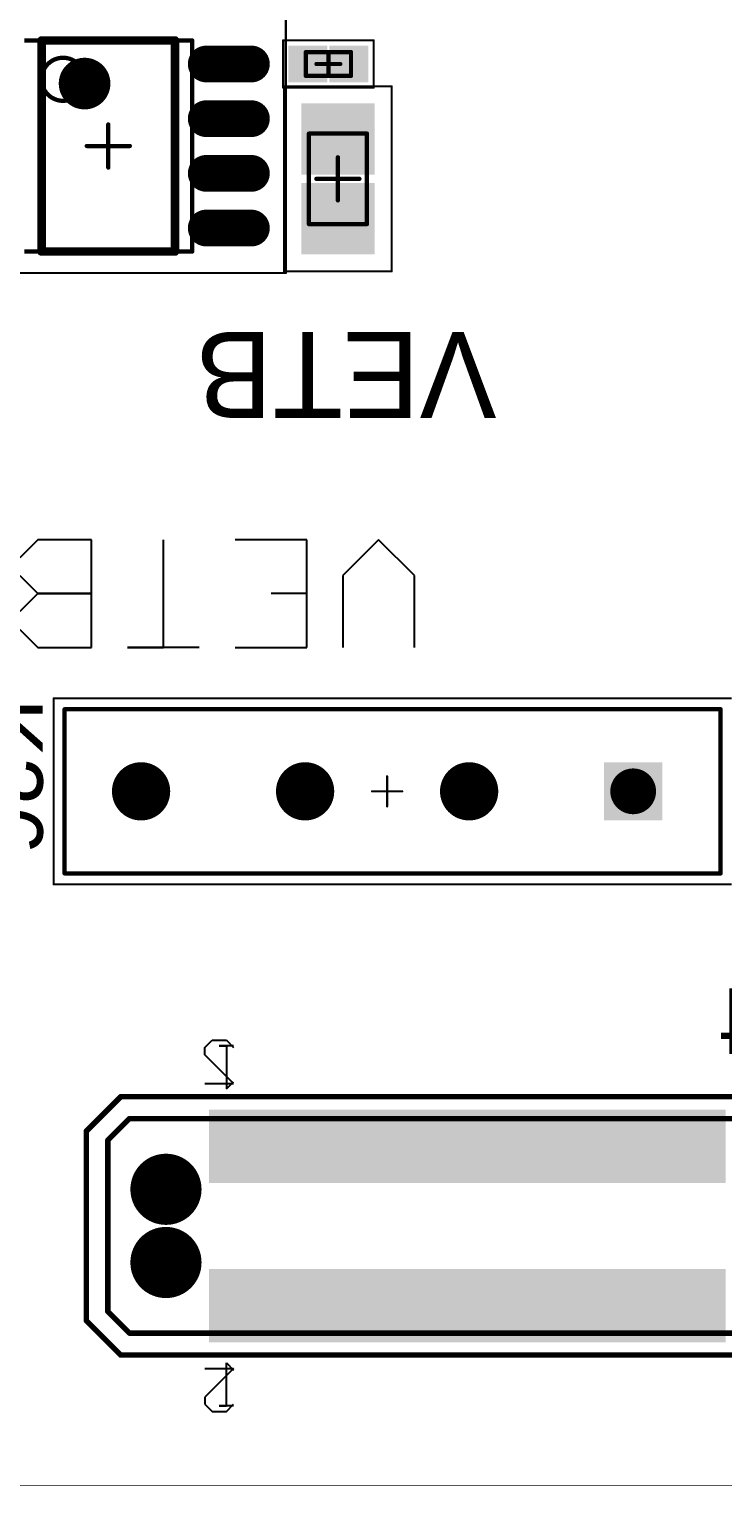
# Model space of a CAD drawing. Header units: millimetres. Extents: x 0 to 100, y 0 to 100.
# Drawn here: x 33.34 to 49.45, y 0 to 33.83 of the extents above; entities that cross this region are included whole.
import ezdxf

# ---------------------------------------------------------------- set-up
doc = ezdxf.new("R2010")
doc.units = ezdxf.units.MM
for name, color, linetype in [('BottomLayer', 5, 'Continuous'), ('BottomOverlay', 54, 'Continuous'), ('BottomPaste', 16, 'Continuous'), ('BottomSolder', 6, 'Continuous'), ('Mechanical1', 6, 'Continuous'), ('Mechanical13', 56, 'Continuous'), ('Mechanical15', 56, 'Continuous'), ('MidLayer14', 9, 'Continuous'), ('MultiLayer', 9, 'Continuous'), ('PadHoleLayer', 156, 'Continuous'), ('TopLayer', 1, 'Continuous'), ('TopOverlay', 2, 'Continuous'), ('TopPaste', 8, 'Continuous'), ('TopSolder', 216, 'Continuous')]:
    doc.layers.add(name, color=color, linetype=linetype)

msp = doc.modelspace()

# ---------------------------------------------------------------- linework, layer by layer
at = {"layer": 'BottomLayer'}
for points, const_width in [([(35.653, 16.129, 1), (36.229, 16.129, 1)], 0.575), ([(39.463, 16.129, 1), (40.039, 16.129, 1)], 0.575), ([(43.273, 16.129, 1), (43.849, 16.129, 1)], 0.575), ([(36.157, 6.887, 1), (36.881, 6.887, 1)], 0.725), ([(36.157, 5.187, 1), (36.881, 5.187, 1)], 0.725)]:
    msp.add_lwpolyline(points, format="xyb", close=True, dxfattribs=dict(at, const_width=const_width))
for points in [[(47.946, 15.554), (47.946, 16.704), (46.796, 15.554), (46.796, 16.704)], [(37.919, 8.637), (37.619, 8.637), (37.919, 7.137), (37.619, 7.137)], [(38.419, 8.637), (38.119, 8.637), (38.419, 7.137), (38.119, 7.137)], [(38.919, 8.637), (38.619, 8.637), (38.919, 7.137), (38.619, 7.137)], [(39.419, 8.637), (39.119, 8.637), (39.419, 7.137), (39.119, 7.137)], [(39.919, 8.637), (39.619, 8.637), (39.919, 7.137), (39.619, 7.137)], [(40.419, 8.637), (40.119, 8.637), (40.419, 7.137), (40.119, 7.137)], [(40.919, 8.637), (40.619, 8.637), (40.919, 7.137), (40.619, 7.137)], [(41.419, 8.637), (41.119, 8.637), (41.419, 7.137), (41.119, 7.137)], [(41.919, 8.637), (41.619, 8.637), (41.919, 7.137), (41.619, 7.137)], [(42.419, 8.637), (42.119, 8.637), (42.419, 7.137), (42.119, 7.137)], [(42.919, 8.637), (42.619, 8.637), (42.919, 7.137), (42.619, 7.137)], [(43.419, 8.637), (43.119, 8.637), (43.419, 7.137), (43.119, 7.137)], [(43.919, 8.637), (43.619, 8.637), (43.919, 7.137), (43.619, 7.137)], [(44.419, 8.637), (44.119, 8.637), (44.419, 7.137), (44.119, 7.137)], [(44.919, 8.637), (44.619, 8.637), (44.919, 7.137), (44.619, 7.137)], [(45.419, 8.637), (45.119, 8.637), (45.419, 7.137), (45.119, 7.137)], [(45.919, 8.637), (45.619, 8.637), (45.919, 7.137), (45.619, 7.137)], [(46.419, 8.637), (46.119, 8.637), (46.419, 7.137), (46.119, 7.137)], [(46.919, 8.637), (46.619, 8.637), (46.919, 7.137), (46.619, 7.137)], [(47.419, 8.637), (47.119, 8.637), (47.419, 7.137), (47.119, 7.137)], [(47.919, 8.637), (47.619, 8.637), (47.919, 7.137), (47.619, 7.137)], [(48.419, 8.637), (48.119, 8.637), (48.419, 7.137), (48.119, 7.137)], [(48.919, 8.637), (48.619, 8.637), (48.919, 7.137), (48.619, 7.137)], [(49.419, 8.637), (49.119, 8.637), (49.419, 7.137), (49.119, 7.137)], [(37.919, 4.937), (37.619, 4.937), (37.919, 3.437), (37.619, 3.437)], [(38.419, 4.937), (38.119, 4.937), (38.419, 3.437), (38.119, 3.437)], [(38.919, 4.937), (38.619, 4.937), (38.919, 3.437), (38.619, 3.437)], [(39.419, 4.937), (39.119, 4.937), (39.419, 3.437), (39.119, 3.437)], [(39.919, 4.937), (39.619, 4.937), (39.919, 3.437), (39.619, 3.437)], [(40.419, 4.937), (40.119, 4.937), (40.419, 3.437), (40.119, 3.437)], [(40.919, 4.937), (40.619, 4.937), (40.919, 3.437), (40.619, 3.437)], [(41.419, 4.937), (41.119, 4.937), (41.419, 3.437), (41.119, 3.437)], [(41.919, 4.937), (41.619, 4.937), (41.919, 3.437), (41.619, 3.437)], [(42.419, 4.937), (42.119, 4.937), (42.419, 3.437), (42.119, 3.437)], [(42.919, 4.937), (42.619, 4.937), (42.919, 3.437), (42.619, 3.437)], [(43.419, 4.937), (43.119, 4.937), (43.419, 3.437), (43.119, 3.437)], [(43.919, 4.937), (43.619, 4.937), (43.919, 3.437), (43.619, 3.437)], [(44.419, 4.937), (44.119, 4.937), (44.419, 3.437), (44.119, 3.437)], [(44.919, 4.937), (44.619, 4.937), (44.919, 3.437), (44.619, 3.437)], [(45.419, 4.937), (45.119, 4.937), (45.419, 3.437), (45.119, 3.437)], [(45.919, 4.937), (45.619, 4.937), (45.919, 3.437), (45.619, 3.437)], [(46.419, 4.937), (46.119, 4.937), (46.419, 3.437), (46.119, 3.437)], [(46.919, 4.937), (46.619, 4.937), (46.919, 3.437), (46.619, 3.437)], [(47.419, 4.937), (47.119, 4.937), (47.419, 3.437), (47.119, 3.437)], [(47.919, 4.937), (47.619, 4.937), (47.919, 3.437), (47.619, 3.437)], [(48.419, 4.937), (48.119, 4.937), (48.419, 3.437), (48.119, 3.437)], [(48.919, 4.937), (48.619, 4.937), (48.919, 3.437), (48.619, 3.437)], [(49.419, 4.937), (49.119, 4.937), (49.419, 3.437), (49.119, 3.437)]]:
    msp.add_solid(points, dxfattribs=at)
at = {"layer": 'BottomOverlay', "const_width": 0.127}
for points in [[(34.669, 8.237), (35.469, 9.037)], [(35.469, 9.037), (64.569, 9.037)], [(34.669, 3.837), (34.669, 8.237)], [(34.669, 3.837), (35.469, 3.037)], [(35.469, 3.037), (64.569, 3.037)]]:
    msp.add_lwpolyline(points, dxfattribs=at)
at = {"layer": 'BottomOverlay', "const_width": 0.0635}
for points in [[(35.437, 9.037, 1), (35.501, 9.037, 1)], [(35.437, 9.037, 1), (35.501, 9.037, 1)], [(34.637, 8.237, 1), (34.701, 8.237, 1)], [(34.637, 8.237, 1), (34.701, 8.237, 1)], [(34.637, 3.837, 1), (34.701, 3.837, 1)], [(34.637, 3.837, 1), (34.701, 3.837, 1)], [(35.437, 3.037, 1), (35.501, 3.037, 1)], [(35.437, 3.037, 1), (35.501, 3.037, 1)]]:
    msp.add_lwpolyline(points, format="xyb", close=True, dxfattribs=at)
at = {"layer": 'BottomPaste'}
for points in [[(37.919, 8.637), (37.619, 8.637), (37.919, 7.137), (37.619, 7.137)], [(38.419, 8.637), (38.119, 8.637), (38.419, 7.137), (38.119, 7.137)], [(38.919, 8.637), (38.619, 8.637), (38.919, 7.137), (38.619, 7.137)], [(39.419, 8.637), (39.119, 8.637), (39.419, 7.137), (39.119, 7.137)], [(39.919, 8.637), (39.619, 8.637), (39.919, 7.137), (39.619, 7.137)], [(40.419, 8.637), (40.119, 8.637), (40.419, 7.137), (40.119, 7.137)], [(40.919, 8.637), (40.619, 8.637), (40.919, 7.137), (40.619, 7.137)], [(41.419, 8.637), (41.119, 8.637), (41.419, 7.137), (41.119, 7.137)], [(41.919, 8.637), (41.619, 8.637), (41.919, 7.137), (41.619, 7.137)], [(42.419, 8.637), (42.119, 8.637), (42.419, 7.137), (42.119, 7.137)], [(42.919, 8.637), (42.619, 8.637), (42.919, 7.137), (42.619, 7.137)], [(43.419, 8.637), (43.119, 8.637), (43.419, 7.137), (43.119, 7.137)], [(43.919, 8.637), (43.619, 8.637), (43.919, 7.137), (43.619, 7.137)], [(44.419, 8.637), (44.119, 8.637), (44.419, 7.137), (44.119, 7.137)], [(44.919, 8.637), (44.619, 8.637), (44.919, 7.137), (44.619, 7.137)], [(45.419, 8.637), (45.119, 8.637), (45.419, 7.137), (45.119, 7.137)], [(45.919, 8.637), (45.619, 8.637), (45.919, 7.137), (45.619, 7.137)], [(46.419, 8.637), (46.119, 8.637), (46.419, 7.137), (46.119, 7.137)], [(46.919, 8.637), (46.619, 8.637), (46.919, 7.137), (46.619, 7.137)], [(47.419, 8.637), (47.119, 8.637), (47.419, 7.137), (47.119, 7.137)], [(47.919, 8.637), (47.619, 8.637), (47.919, 7.137), (47.619, 7.137)], [(48.419, 8.637), (48.119, 8.637), (48.419, 7.137), (48.119, 7.137)], [(48.919, 8.637), (48.619, 8.637), (48.919, 7.137), (48.619, 7.137)], [(49.419, 8.637), (49.119, 8.637), (49.419, 7.137), (49.119, 7.137)], [(37.919, 4.937), (37.619, 4.937), (37.919, 3.437), (37.619, 3.437)], [(38.419, 4.937), (38.119, 4.937), (38.419, 3.437), (38.119, 3.437)], [(38.919, 4.937), (38.619, 4.937), (38.919, 3.437), (38.619, 3.437)], [(39.419, 4.937), (39.119, 4.937), (39.419, 3.437), (39.119, 3.437)], [(39.919, 4.937), (39.619, 4.937), (39.919, 3.437), (39.619, 3.437)], [(40.419, 4.937), (40.119, 4.937), (40.419, 3.437), (40.119, 3.437)], [(40.919, 4.937), (40.619, 4.937), (40.919, 3.437), (40.619, 3.437)], [(41.419, 4.937), (41.119, 4.937), (41.419, 3.437), (41.119, 3.437)], [(41.919, 4.937), (41.619, 4.937), (41.919, 3.437), (41.619, 3.437)], [(42.419, 4.937), (42.119, 4.937), (42.419, 3.437), (42.119, 3.437)], [(42.919, 4.937), (42.619, 4.937), (42.919, 3.437), (42.619, 3.437)], [(43.419, 4.937), (43.119, 4.937), (43.419, 3.437), (43.119, 3.437)], [(43.919, 4.937), (43.619, 4.937), (43.919, 3.437), (43.619, 3.437)], [(44.419, 4.937), (44.119, 4.937), (44.419, 3.437), (44.119, 3.437)], [(44.919, 4.937), (44.619, 4.937), (44.919, 3.437), (44.619, 3.437)], [(45.419, 4.937), (45.119, 4.937), (45.419, 3.437), (45.119, 3.437)], [(45.919, 4.937), (45.619, 4.937), (45.919, 3.437), (45.619, 3.437)], [(46.419, 4.937), (46.119, 4.937), (46.419, 3.437), (46.119, 3.437)], [(46.919, 4.937), (46.619, 4.937), (46.919, 3.437), (46.619, 3.437)], [(47.419, 4.937), (47.119, 4.937), (47.419, 3.437), (47.119, 3.437)], [(47.919, 4.937), (47.619, 4.937), (47.919, 3.437), (47.619, 3.437)], [(48.419, 4.937), (48.119, 4.937), (48.419, 3.437), (48.119, 3.437)], [(48.919, 4.937), (48.619, 4.937), (48.919, 3.437), (48.619, 3.437)], [(49.419, 4.937), (49.119, 4.937), (49.419, 3.437), (49.119, 3.437)]]:
    msp.add_solid(points, dxfattribs=at)
at = {"layer": 'BottomSolder'}
for points, const_width in [([(35.603, 16.129, 1), (36.279, 16.129, 1)], 0.677), ([(39.413, 16.129, 1), (40.089, 16.129, 1)], 0.677), ([(43.223, 16.129, 1), (43.899, 16.129, 1)], 0.677), ([(36.106, 6.887, 1), (36.932, 6.887, 1)], 0.827), ([(36.106, 5.187, 1), (36.932, 5.187, 1)], 0.827)]:
    msp.add_lwpolyline(points, format="xyb", close=True, dxfattribs=dict(at, const_width=const_width))
for points in [[(48.048, 15.452), (48.048, 16.806), (46.694, 15.452), (46.694, 16.806)], [(38.021, 8.739), (37.517, 8.739), (38.021, 7.035), (37.517, 7.035)], [(38.521, 8.739), (38.017, 8.739), (38.521, 7.035), (38.017, 7.035)], [(39.021, 8.739), (38.517, 8.739), (39.021, 7.035), (38.517, 7.035)], [(39.521, 8.739), (39.017, 8.739), (39.521, 7.035), (39.017, 7.035)], [(40.021, 8.739), (39.517, 8.739), (40.021, 7.035), (39.517, 7.035)], [(40.521, 8.739), (40.017, 8.739), (40.521, 7.035), (40.017, 7.035)], [(41.021, 8.739), (40.517, 8.739), (41.021, 7.035), (40.517, 7.035)], [(41.521, 8.739), (41.017, 8.739), (41.521, 7.035), (41.017, 7.035)], [(42.021, 8.739), (41.517, 8.739), (42.021, 7.035), (41.517, 7.035)], [(42.521, 8.739), (42.017, 8.739), (42.521, 7.035), (42.017, 7.035)], [(43.021, 8.739), (42.517, 8.739), (43.021, 7.035), (42.517, 7.035)], [(43.521, 8.739), (43.017, 8.739), (43.521, 7.035), (43.017, 7.035)], [(44.021, 8.739), (43.517, 8.739), (44.021, 7.035), (43.517, 7.035)], [(44.521, 8.739), (44.017, 8.739), (44.521, 7.035), (44.017, 7.035)], [(45.021, 8.739), (44.517, 8.739), (45.021, 7.035), (44.517, 7.035)], [(45.521, 8.739), (45.017, 8.739), (45.521, 7.035), (45.017, 7.035)], [(46.021, 8.739), (45.517, 8.739), (46.021, 7.035), (45.517, 7.035)], [(46.521, 8.739), (46.017, 8.739), (46.521, 7.035), (46.017, 7.035)], [(47.021, 8.739), (46.517, 8.739), (47.021, 7.035), (46.517, 7.035)], [(47.521, 8.739), (47.017, 8.739), (47.521, 7.035), (47.017, 7.035)], [(48.021, 8.739), (47.517, 8.739), (48.021, 7.035), (47.517, 7.035)], [(48.521, 8.739), (48.017, 8.739), (48.521, 7.035), (48.017, 7.035)], [(49.021, 8.739), (48.517, 8.739), (49.021, 7.035), (48.517, 7.035)], [(49.521, 8.739), (49.017, 8.739), (49.521, 7.035), (49.017, 7.035)], [(38.021, 5.039), (37.517, 5.039), (38.021, 3.335), (37.517, 3.335)], [(38.521, 5.039), (38.017, 5.039), (38.521, 3.335), (38.017, 3.335)], [(39.021, 5.039), (38.517, 5.039), (39.021, 3.335), (38.517, 3.335)], [(39.521, 5.039), (39.017, 5.039), (39.521, 3.335), (39.017, 3.335)], [(40.021, 5.039), (39.517, 5.039), (40.021, 3.335), (39.517, 3.335)], [(40.521, 5.039), (40.017, 5.039), (40.521, 3.335), (40.017, 3.335)], [(41.021, 5.039), (40.517, 5.039), (41.021, 3.335), (40.517, 3.335)], [(41.521, 5.039), (41.017, 5.039), (41.521, 3.335), (41.017, 3.335)], [(42.021, 5.039), (41.517, 5.039), (42.021, 3.335), (41.517, 3.335)], [(42.521, 5.039), (42.017, 5.039), (42.521, 3.335), (42.017, 3.335)], [(43.021, 5.039), (42.517, 5.039), (43.021, 3.335), (42.517, 3.335)], [(43.521, 5.039), (43.017, 5.039), (43.521, 3.335), (43.017, 3.335)], [(44.021, 5.039), (43.517, 5.039), (44.021, 3.335), (43.517, 3.335)], [(44.521, 5.039), (44.017, 5.039), (44.521, 3.335), (44.017, 3.335)], [(45.021, 5.039), (44.517, 5.039), (45.021, 3.335), (44.517, 3.335)], [(45.521, 5.039), (45.017, 5.039), (45.521, 3.335), (45.017, 3.335)], [(46.021, 5.039), (45.517, 5.039), (46.021, 3.335), (45.517, 3.335)], [(46.521, 5.039), (46.017, 5.039), (46.521, 3.335), (46.017, 3.335)], [(47.021, 5.039), (46.517, 5.039), (47.021, 3.335), (46.517, 3.335)], [(47.521, 5.039), (47.017, 5.039), (47.521, 3.335), (47.017, 3.335)], [(48.021, 5.039), (47.517, 5.039), (48.021, 3.335), (47.517, 3.335)], [(48.521, 5.039), (48.017, 5.039), (48.521, 3.335), (48.017, 3.335)], [(49.021, 5.039), (48.517, 5.039), (49.021, 3.335), (48.517, 3.335)], [(49.521, 5.039), (49.017, 5.039), (49.521, 3.335), (49.017, 3.335)]]:
    msp.add_solid(points, dxfattribs=at)
at = {"layer": 'Mechanical1', "const_width": 0.0127}
msp.add_lwpolyline([(0.006, 0.006), (100.006, 0.006)], dxfattribs=at)
at = {"layer": 'Mechanical13'}
for points, const_width in [([(33.229, 33.565), (37.129, 33.565)], 0.1), ([(37.129, 28.665), (37.129, 33.565)], 0.1), ([(39.767, 32.745), (39.767, 33.295)], 0.1), ([(39.767, 33.295), (40.817, 33.295)], 0.1), ([(40.817, 32.745), (40.817, 33.295)], 0.1), ([(39.767, 32.745), (40.817, 32.745)], 0.1), ([(39.838, 31.403), (41.188, 31.403)], 0.1), ([(39.838, 29.303), (39.838, 31.403)], 0.1), ([(41.188, 29.303), (41.188, 31.403)], 0.1), ([(39.838, 29.303), (41.188, 29.303)], 0.1), ([(33.229, 28.665), (37.129, 28.665)], 0.1), ([(34.163, 18.034), (49.403, 18.034)], 0.101), ([(34.163, 14.224), (34.163, 18.034)], 0.101), ([(49.403, 14.224), (49.403, 18.034)], 0.101), ([(34.163, 14.224), (49.403, 14.224)], 0.101), ([(35.169, 8.027), (35.669, 8.527)], 0.127), ([(35.169, 8.027), (35.669, 8.527)], 0.127), ([(35.669, 8.527), (64.369, 8.527)], 0.127), ([(35.669, 8.527), (64.369, 8.527)], 0.127), ([(35.169, 4.047), (35.169, 8.027)], 0.127), ([(35.169, 4.047), (35.169, 8.027)], 0.127), ([(35.169, 4.047), (35.669, 3.547)], 0.127), ([(35.169, 4.047), (35.669, 3.547)], 0.127), ([(35.669, 3.547), (64.369, 3.547)], 0.127), ([(35.669, 3.547), (64.369, 3.547)], 0.127)]:
    msp.add_lwpolyline(points, dxfattribs=dict(at, const_width=const_width))
for points, const_width in [([(37.104, 33.565, 1), (37.154, 33.565, 1)], 0.05), ([(37.104, 33.565, 1), (37.154, 33.565, 1)], 0.05), ([(34.629, 32.665, 1), (33.629, 32.665, 1)], 0.1), ([(39.742, 33.295, 1), (39.792, 33.295, 1)], 0.05), ([(39.742, 33.295, 1), (39.792, 33.295, 1)], 0.05), ([(40.792, 33.295, 1), (40.842, 33.295, 1)], 0.05), ([(40.792, 33.295, 1), (40.842, 33.295, 1)], 0.05), ([(33.604, 32.665, 1), (33.654, 32.665, 1)], 0.05), ([(34.604, 32.665, 1), (34.654, 32.665, 1)], 0.05), ([(39.742, 32.745, 1), (39.792, 32.745, 1)], 0.05), ([(39.742, 32.745, 1), (39.792, 32.745, 1)], 0.05), ([(40.792, 32.745, 1), (40.842, 32.745, 1)], 0.05), ([(40.792, 32.745, 1), (40.842, 32.745, 1)], 0.05), ([(39.813, 31.403, 1), (39.863, 31.403, 1)], 0.05), ([(39.813, 31.403, 1), (39.863, 31.403, 1)], 0.05), ([(41.163, 31.403, 1), (41.213, 31.403, 1)], 0.05), ([(41.163, 31.403, 1), (41.213, 31.403, 1)], 0.05), ([(39.813, 29.303, 1), (39.863, 29.303, 1)], 0.05), ([(39.813, 29.303, 1), (39.863, 29.303, 1)], 0.05), ([(41.163, 29.303, 1), (41.213, 29.303, 1)], 0.05), ([(41.163, 29.303, 1), (41.213, 29.303, 1)], 0.05), ([(37.104, 28.665, 1), (37.154, 28.665, 1)], 0.05), ([(37.104, 28.665, 1), (37.154, 28.665, 1)], 0.05), ([(34.138, 18.034, 1), (34.188, 18.034, 1)], 0.0504), ([(34.138, 18.034, 1), (34.188, 18.034, 1)], 0.0504), ([(49.378, 18.034, 1), (49.428, 18.034, 1)], 0.0504), ([(49.378, 18.034, 1), (49.428, 18.034, 1)], 0.0504), ([(34.138, 14.224, 1), (34.188, 14.224, 1)], 0.0504), ([(34.138, 14.224, 1), (34.188, 14.224, 1)], 0.0504), ([(49.378, 14.224, 1), (49.428, 14.224, 1)], 0.0504), ([(49.378, 14.224, 1), (49.428, 14.224, 1)], 0.0504), ([(35.637, 8.527, 1), (35.701, 8.527, 1)], 0.0635), ([(35.637, 8.527, 1), (35.701, 8.527, 1)], 0.0635), ([(35.637, 8.527, 1), (35.701, 8.527, 1)], 0.0635), ([(35.637, 8.527, 1), (35.701, 8.527, 1)], 0.0635), ([(35.137, 8.027, 1), (35.201, 8.027, 1)], 0.0635), ([(35.137, 8.027, 1), (35.201, 8.027, 1)], 0.0635), ([(35.137, 8.027, 1), (35.201, 8.027, 1)], 0.0635), ([(35.137, 8.027, 1), (35.201, 8.027, 1)], 0.0635), ([(35.137, 4.047, 1), (35.201, 4.047, 1)], 0.0635), ([(35.137, 4.047, 1), (35.201, 4.047, 1)], 0.0635), ([(35.137, 4.047, 1), (35.201, 4.047, 1)], 0.0635), ([(35.137, 4.047, 1), (35.201, 4.047, 1)], 0.0635), ([(35.637, 3.547, 1), (35.701, 3.547, 1)], 0.0635), ([(35.637, 3.547, 1), (35.701, 3.547, 1)], 0.0635), ([(35.637, 3.547, 1), (35.701, 3.547, 1)], 0.0635), ([(35.637, 3.547, 1), (35.701, 3.547, 1)], 0.0635)]:
    msp.add_lwpolyline(points, format="xyb", close=True, dxfattribs=dict(at, const_width=const_width))
at = {"layer": 'Mechanical15'}
for p, q in [((37.423, 10.18), (37.589, 10.347)), ((37.423, 10.013), (37.423, 10.18)), ((37.589, 10.347), (37.922, 10.347)), ((38.089, 10.217), (37.756, 10.217)), ((37.756, 10.217), (37.922, 10.217)), ((37.922, 10.347), (38.089, 10.18)), ((37.922, 10.217), (37.922, 9.217)), ((38.089, 9.347), (37.423, 10.013)), ((37.423, 9.347), (38.089, 9.347)), ((37.922, 9.217), (38.089, 9.384)), ((37.423, 2.727), (38.089, 2.727)), ((38.089, 2.727), (37.423, 2.061)), ((37.922, 1.857), (37.922, 2.857)), ((37.922, 2.857), (38.089, 2.69)), ((37.423, 2.061), (37.423, 1.894)), ((37.423, 1.894), (37.589, 1.727)), ((37.589, 1.727), (37.922, 1.727)), ((38.089, 1.857), (37.756, 1.857)), ((37.756, 1.857), (37.922, 1.857)), ((37.922, 1.727), (38.089, 1.894))]:
    msp.add_line(p, q, dxfattribs=at)
for points, const_width in [([(39.304, 28.165), (39.304, 34.065)], 0.05), ([(39.242, 32.47), (39.242, 33.57)], 0.05), ([(39.242, 33.57), (41.342, 33.57)], 0.05), ([(41.342, 32.47), (41.342, 33.57)], 0.05), ([(40.292, 32.745), (40.292, 33.295)], 0.1), ([(40.017, 33.02), (40.567, 33.02)], 0.1), ([(39.242, 32.47), (41.342, 32.47)], 0.05), ([(39.263, 32.503), (41.763, 32.503)], 0.05), ([(39.263, 28.203), (39.263, 32.503)], 0.05), ([(41.763, 28.203), (41.763, 32.503)], 0.05), ([(35.179, 30.615), (35.179, 31.615)], 0.1), ([(34.679, 31.115), (35.679, 31.115)], 0.1), ([(40.513, 29.853), (40.513, 30.853)], 0.1), ([(40.013, 30.353), (41.013, 30.353)], 0.1), ([(31.054, 28.165), (39.304, 28.165)], 0.05), ([(39.263, 28.203), (41.763, 28.203)], 0.05), ([(33.909, 13.97), (33.909, 18.288)], 0.05), ([(33.909, 18.288), (49.657, 18.288)], 0.05), ([(41.656, 15.779), (41.656, 16.479)], 0.05), ([(41.306, 16.129), (42.006, 16.129)], 0.05), ([(33.909, 13.97), (49.657, 13.97)], 0.05), ([(35.169, 8.027), (35.669, 8.527)], 0.127), ([(35.169, 8.027), (35.669, 8.527)], 0.127), ([(35.669, 8.527), (64.369, 8.527)], 0.127), ([(35.669, 8.527), (64.369, 8.527)], 0.127), ([(35.169, 4.047), (35.169, 8.027)], 0.127), ([(35.169, 4.047), (35.169, 8.027)], 0.127), ([(35.169, 4.047), (35.669, 3.547)], 0.127), ([(35.169, 4.047), (35.669, 3.547)], 0.127), ([(35.669, 3.547), (64.369, 3.547)], 0.127), ([(35.669, 3.547), (64.369, 3.547)], 0.127)]:
    msp.add_lwpolyline(points, dxfattribs=dict(at, const_width=const_width))
for points, const_width in [([(39.229, 33.57, 1), (39.254, 33.57, 1)], 0.025), ([(39.229, 33.57, 1), (39.254, 33.57, 1)], 0.025), ([(41.33, 33.57, 1), (41.354, 33.57, 1)], 0.025), ([(41.33, 33.57, 1), (41.354, 33.57, 1)], 0.025), ([(40.267, 33.295, 1), (40.317, 33.295, 1)], 0.05), ([(39.992, 33.02, 1), (40.042, 33.02, 1)], 0.05), ([(40.542, 33.02, 1), (40.592, 33.02, 1)], 0.05), ([(39.229, 32.47, 1), (39.254, 32.47, 1)], 0.025), ([(39.229, 32.47, 1), (39.254, 32.47, 1)], 0.025), ([(39.251, 32.503, 1), (39.275, 32.503, 1)], 0.025), ([(39.251, 32.503, 1), (39.275, 32.503, 1)], 0.025), ([(40.267, 32.745, 1), (40.317, 32.745, 1)], 0.05), ([(41.33, 32.47, 1), (41.354, 32.47, 1)], 0.025), ([(41.33, 32.47, 1), (41.354, 32.47, 1)], 0.025), ([(41.751, 32.503, 1), (41.775, 32.503, 1)], 0.025), ([(41.751, 32.503, 1), (41.775, 32.503, 1)], 0.025), ([(35.154, 31.615, 1), (35.204, 31.615, 1)], 0.05), ([(34.654, 31.115, 1), (34.704, 31.115, 1)], 0.05), ([(35.654, 31.115, 1), (35.704, 31.115, 1)], 0.05), ([(40.488, 30.853, 1), (40.538, 30.853, 1)], 0.05), ([(35.154, 30.615, 1), (35.204, 30.615, 1)], 0.05), ([(39.988, 30.353, 1), (40.038, 30.353, 1)], 0.05), ([(40.988, 30.353, 1), (41.038, 30.353, 1)], 0.05), ([(40.488, 29.853, 1), (40.538, 29.853, 1)], 0.05), ([(39.251, 28.203, 1), (39.275, 28.203, 1)], 0.025), ([(39.251, 28.203, 1), (39.275, 28.203, 1)], 0.025), ([(39.292, 28.165, 1), (39.316, 28.165, 1)], 0.025), ([(39.292, 28.165, 1), (39.316, 28.165, 1)], 0.025), ([(41.751, 28.203, 1), (41.775, 28.203, 1)], 0.025), ([(41.751, 28.203, 1), (41.775, 28.203, 1)], 0.025), ([(33.896, 18.288, 1), (33.922, 18.288, 1)], 0.025), ([(33.896, 18.288, 1), (33.922, 18.288, 1)], 0.025), ([(41.643, 16.479, 1), (41.669, 16.479, 1)], 0.025), ([(41.293, 16.129, 1), (41.318, 16.129, 1)], 0.025), ([(41.994, 16.129, 1), (42.019, 16.129, 1)], 0.025), ([(41.643, 15.779, 1), (41.669, 15.779, 1)], 0.025), ([(33.896, 13.97, 1), (33.922, 13.97, 1)], 0.025), ([(33.896, 13.97, 1), (33.922, 13.97, 1)], 0.025), ([(35.637, 8.527, 1), (35.701, 8.527, 1)], 0.0635), ([(35.637, 8.527, 1), (35.701, 8.527, 1)], 0.0635), ([(35.637, 8.527, 1), (35.701, 8.527, 1)], 0.0635), ([(35.637, 8.527, 1), (35.701, 8.527, 1)], 0.0635), ([(35.137, 8.027, 1), (35.201, 8.027, 1)], 0.0635), ([(35.137, 8.027, 1), (35.201, 8.027, 1)], 0.0635), ([(35.137, 8.027, 1), (35.201, 8.027, 1)], 0.0635), ([(35.137, 8.027, 1), (35.201, 8.027, 1)], 0.0635), ([(35.137, 4.047, 1), (35.201, 4.047, 1)], 0.0635), ([(35.137, 4.047, 1), (35.201, 4.047, 1)], 0.0635), ([(35.137, 4.047, 1), (35.201, 4.047, 1)], 0.0635), ([(35.137, 4.047, 1), (35.201, 4.047, 1)], 0.0635), ([(35.637, 3.547, 1), (35.701, 3.547, 1)], 0.0635), ([(35.637, 3.547, 1), (35.701, 3.547, 1)], 0.0635), ([(35.637, 3.547, 1), (35.701, 3.547, 1)], 0.0635), ([(35.637, 3.547, 1), (35.701, 3.547, 1)], 0.0635)]:
    msp.add_lwpolyline(points, format="xyb", close=True, dxfattribs=dict(at, const_width=const_width))
at = {"layer": 'MidLayer14'}
for points, const_width in [([(35.653, 16.129, 1), (36.229, 16.129, 1)], 0.575), ([(39.463, 16.129, 1), (40.039, 16.129, 1)], 0.575), ([(43.273, 16.129, 1), (43.849, 16.129, 1)], 0.575), ([(47.105, 16.129, 1), (47.637, 16.129, 1)], 0.531), ([(36.157, 6.887, 1), (36.881, 6.887, 1)], 0.725), ([(36.157, 5.187, 1), (36.881, 5.187, 1)], 0.725)]:
    msp.add_lwpolyline(points, format="xyb", close=True, dxfattribs=dict(at, const_width=const_width))
at = {"layer": 'MultiLayer', "const_width": 0.725}
for points in [[(36.157, 6.887, 1), (36.881, 6.887, 1)], [(36.157, 5.187, 1), (36.881, 5.187, 1)]]:
    msp.add_lwpolyline(points, format="xyb", close=True, dxfattribs=at)
at = {"layer": 'PadHoleLayer'}
for points, const_width in [([(35.753, 16.129, 1), (36.129, 16.129, 1)], 0.375), ([(39.563, 16.129, 1), (39.939, 16.129, 1)], 0.375), ([(43.373, 16.129, 1), (43.749, 16.129, 1)], 0.375), ([(47.183, 16.129, 1), (47.559, 16.129, 1)], 0.375), ([(36.157, 6.887, 1), (36.881, 6.887, 1)], 0.725), ([(36.157, 5.187, 1), (36.881, 5.187, 1)], 0.725)]:
    msp.add_lwpolyline(points, format="xyb", close=True, dxfattribs=dict(at, const_width=const_width))
at = {"layer": 'TopLayer', "const_width": 0.65}
for points in [[(37.454, 33.02), (38.504, 33.02)], [(37.454, 31.75), (38.504, 31.75)], [(37.454, 30.48), (38.504, 30.48)], [(37.454, 29.21), (38.504, 29.21)]]:
    msp.add_lwpolyline(points, dxfattribs=at)
at = {"layer": 'TopLayer'}
for points, const_width in [([(37.292, 33.02, 1), (37.617, 33.02, 1)], 0.325), ([(38.341, 33.02, 1), (38.666, 33.02, 1)], 0.325), ([(37.292, 31.75, 1), (37.617, 31.75, 1)], 0.325), ([(38.341, 31.75, 1), (38.666, 31.75, 1)], 0.325), ([(37.292, 30.48, 1), (37.617, 30.48, 1)], 0.325), ([(38.341, 30.48, 1), (38.666, 30.48, 1)], 0.325), ([(37.292, 29.21, 1), (37.617, 29.21, 1)], 0.325), ([(38.341, 29.21, 1), (38.666, 29.21, 1)], 0.325), ([(35.653, 16.129, 1), (36.229, 16.129, 1)], 0.575), ([(39.463, 16.129, 1), (40.039, 16.129, 1)], 0.575), ([(43.273, 16.129, 1), (43.849, 16.129, 1)], 0.575), ([(36.157, 6.887, 1), (36.881, 6.887, 1)], 0.725), ([(36.157, 5.187, 1), (36.881, 5.187, 1)], 0.725)]:
    msp.add_lwpolyline(points, format="xyb", close=True, dxfattribs=dict(at, const_width=const_width))
for points in [[(39.467, 33.345), (39.467, 32.695), (40.167, 33.345), (40.167, 32.695)], [(40.417, 33.345), (40.417, 32.695), (41.117, 33.345), (41.117, 32.695)], [(41.263, 32.003), (39.763, 32.003), (41.263, 30.553), (39.763, 30.553)], [(41.263, 30.153), (39.763, 30.153), (41.263, 28.703), (39.763, 28.703)], [(47.946, 15.554), (47.946, 16.704), (46.796, 15.554), (46.796, 16.704)], [(37.919, 8.637), (37.619, 8.637), (37.919, 7.137), (37.619, 7.137)], [(38.419, 8.637), (38.119, 8.637), (38.419, 7.137), (38.119, 7.137)], [(38.919, 8.637), (38.619, 8.637), (38.919, 7.137), (38.619, 7.137)], [(39.419, 8.637), (39.119, 8.637), (39.419, 7.137), (39.119, 7.137)], [(39.919, 8.637), (39.619, 8.637), (39.919, 7.137), (39.619, 7.137)], [(40.419, 8.637), (40.119, 8.637), (40.419, 7.137), (40.119, 7.137)], [(40.919, 8.637), (40.619, 8.637), (40.919, 7.137), (40.619, 7.137)], [(41.419, 8.637), (41.119, 8.637), (41.419, 7.137), (41.119, 7.137)], [(41.919, 8.637), (41.619, 8.637), (41.919, 7.137), (41.619, 7.137)], [(42.419, 8.637), (42.119, 8.637), (42.419, 7.137), (42.119, 7.137)], [(42.919, 8.637), (42.619, 8.637), (42.919, 7.137), (42.619, 7.137)], [(43.419, 8.637), (43.119, 8.637), (43.419, 7.137), (43.119, 7.137)], [(43.919, 8.637), (43.619, 8.637), (43.919, 7.137), (43.619, 7.137)], [(44.419, 8.637), (44.119, 8.637), (44.419, 7.137), (44.119, 7.137)], [(44.919, 8.637), (44.619, 8.637), (44.919, 7.137), (44.619, 7.137)], [(45.419, 8.637), (45.119, 8.637), (45.419, 7.137), (45.119, 7.137)], [(45.919, 8.637), (45.619, 8.637), (45.919, 7.137), (45.619, 7.137)], [(46.419, 8.637), (46.119, 8.637), (46.419, 7.137), (46.119, 7.137)], [(46.919, 8.637), (46.619, 8.637), (46.919, 7.137), (46.619, 7.137)], [(47.419, 8.637), (47.119, 8.637), (47.419, 7.137), (47.119, 7.137)], [(47.919, 8.637), (47.619, 8.637), (47.919, 7.137), (47.619, 7.137)], [(48.419, 8.637), (48.119, 8.637), (48.419, 7.137), (48.119, 7.137)], [(48.919, 8.637), (48.619, 8.637), (48.919, 7.137), (48.619, 7.137)], [(49.419, 8.637), (49.119, 8.637), (49.419, 7.137), (49.119, 7.137)], [(37.919, 4.937), (37.619, 4.937), (37.919, 3.437), (37.619, 3.437)], [(38.419, 4.937), (38.119, 4.937), (38.419, 3.437), (38.119, 3.437)], [(38.919, 4.937), (38.619, 4.937), (38.919, 3.437), (38.619, 3.437)], [(39.419, 4.937), (39.119, 4.937), (39.419, 3.437), (39.119, 3.437)], [(39.919, 4.937), (39.619, 4.937), (39.919, 3.437), (39.619, 3.437)], [(40.419, 4.937), (40.119, 4.937), (40.419, 3.437), (40.119, 3.437)], [(40.919, 4.937), (40.619, 4.937), (40.919, 3.437), (40.619, 3.437)], [(41.419, 4.937), (41.119, 4.937), (41.419, 3.437), (41.119, 3.437)], [(41.919, 4.937), (41.619, 4.937), (41.919, 3.437), (41.619, 3.437)], [(42.419, 4.937), (42.119, 4.937), (42.419, 3.437), (42.119, 3.437)], [(42.919, 4.937), (42.619, 4.937), (42.919, 3.437), (42.619, 3.437)], [(43.419, 4.937), (43.119, 4.937), (43.419, 3.437), (43.119, 3.437)], [(43.919, 4.937), (43.619, 4.937), (43.919, 3.437), (43.619, 3.437)], [(44.419, 4.937), (44.119, 4.937), (44.419, 3.437), (44.119, 3.437)], [(44.919, 4.937), (44.619, 4.937), (44.919, 3.437), (44.619, 3.437)], [(45.419, 4.937), (45.119, 4.937), (45.419, 3.437), (45.119, 3.437)], [(45.919, 4.937), (45.619, 4.937), (45.919, 3.437), (45.619, 3.437)], [(46.419, 4.937), (46.119, 4.937), (46.419, 3.437), (46.119, 3.437)], [(46.919, 4.937), (46.619, 4.937), (46.919, 3.437), (46.619, 3.437)], [(47.419, 4.937), (47.119, 4.937), (47.419, 3.437), (47.119, 3.437)], [(47.919, 4.937), (47.619, 4.937), (47.919, 3.437), (47.619, 3.437)], [(48.419, 4.937), (48.119, 4.937), (48.419, 3.437), (48.119, 3.437)], [(48.919, 4.937), (48.619, 4.937), (48.919, 3.437), (48.619, 3.437)], [(49.419, 4.937), (49.119, 4.937), (49.419, 3.437), (49.119, 3.437)]]:
    msp.add_solid(points, dxfattribs=at)
at = {"layer": 'TopOverlay'}
for p, q in [((33.544, 21.971), (33.127, 21.554)), ((34.793, 21.971), (33.544, 21.971)), ((34.793, 19.472), (34.793, 21.971)), ((36.46, 19.472), (36.46, 21.971)), ((39.792, 21.971), (38.126, 21.971)), ((39.792, 19.472), (39.792, 21.971)), ((41.458, 21.971), (40.625, 21.138)), ((42.291, 21.138), (41.458, 21.971)), ((33.127, 21.138), (33.544, 20.721)), ((40.625, 21.138), (40.625, 19.472)), ((42.291, 19.472), (42.291, 21.138)), ((33.544, 20.721), (33.127, 20.305)), ((33.544, 20.721), (34.793, 20.721)), ((34.793, 20.721), (33.544, 20.721)), ((39.792, 20.721), (38.959, 20.721)), ((33.127, 19.888), (33.544, 19.472)), ((33.544, 19.472), (34.793, 19.472)), ((37.293, 19.472), (35.626, 19.472)), ((35.626, 19.472), (36.46, 19.472)), ((38.126, 19.472), (39.792, 19.472))]:
    msp.add_line(p, q, dxfattribs=at)
for points, const_width in [([(33.629, 28.665), (33.629, 33.565)], 0.2), ([(33.629, 33.565), (36.729, 33.565)], 0.2), ([(36.729, 28.665), (36.729, 33.565)], 0.2), ([(33.629, 28.665), (36.729, 28.665)], 0.2), ([(34.669, 8.237), (35.469, 9.037)], 0.127), ([(35.469, 9.037), (64.569, 9.037)], 0.127), ([(34.669, 3.837), (34.669, 8.237)], 0.127), ([(34.669, 3.837), (35.469, 3.037)], 0.127), ([(35.469, 3.037), (64.569, 3.037)], 0.127)]:
    msp.add_lwpolyline(points, dxfattribs=dict(at, const_width=const_width))
for points, const_width in [([(33.579, 33.565, 1), (33.679, 33.565, 1)], 0.1), ([(33.579, 33.565, 1), (33.679, 33.565, 1)], 0.1), ([(36.679, 33.565, 1), (36.779, 33.565, 1)], 0.1), ([(36.679, 33.565, 1), (36.779, 33.565, 1)], 0.1), ([(34.929, 32.565, 1), (34.329, 32.565, 1)], 0.6), ([(34.179, 32.565, 1), (34.479, 32.565, 1)], 0.3), ([(34.779, 32.565, 1), (35.079, 32.565, 1)], 0.3), ([(33.579, 28.665, 1), (33.679, 28.665, 1)], 0.1), ([(33.579, 28.665, 1), (33.679, 28.665, 1)], 0.1), ([(36.679, 28.665, 1), (36.779, 28.665, 1)], 0.1), ([(36.679, 28.665, 1), (36.779, 28.665, 1)], 0.1), ([(35.437, 9.037, 1), (35.501, 9.037, 1)], 0.0635), ([(35.437, 9.037, 1), (35.501, 9.037, 1)], 0.0635), ([(34.637, 8.237, 1), (34.701, 8.237, 1)], 0.0635), ([(34.637, 8.237, 1), (34.701, 8.237, 1)], 0.0635), ([(34.637, 3.837, 1), (34.701, 3.837, 1)], 0.0635), ([(34.637, 3.837, 1), (34.701, 3.837, 1)], 0.0635), ([(35.437, 3.037, 1), (35.501, 3.037, 1)], 0.0635), ([(35.437, 3.037, 1), (35.501, 3.037, 1)], 0.0635)]:
    msp.add_lwpolyline(points, format="xyb", close=True, dxfattribs=dict(at, const_width=const_width))
at = {"layer": 'TopPaste', "const_width": 0.65}
for points in [[(37.454, 33.02), (38.504, 33.02)], [(37.454, 31.75), (38.504, 31.75)], [(37.454, 30.48), (38.504, 30.48)], [(37.454, 29.21), (38.504, 29.21)]]:
    msp.add_lwpolyline(points, dxfattribs=at)
at = {"layer": 'TopPaste', "const_width": 0.325}
for points in [[(37.292, 33.02, 1), (37.617, 33.02, 1)], [(38.341, 33.02, 1), (38.666, 33.02, 1)], [(37.292, 31.75, 1), (37.617, 31.75, 1)], [(38.341, 31.75, 1), (38.666, 31.75, 1)], [(37.292, 30.48, 1), (37.617, 30.48, 1)], [(38.341, 30.48, 1), (38.666, 30.48, 1)], [(37.292, 29.21, 1), (37.617, 29.21, 1)], [(38.341, 29.21, 1), (38.666, 29.21, 1)]]:
    msp.add_lwpolyline(points, format="xyb", close=True, dxfattribs=at)
at = {"layer": 'TopPaste'}
for points in [[(39.467, 33.345), (39.467, 32.695), (40.167, 33.345), (40.167, 32.695)], [(40.417, 33.345), (40.417, 32.695), (41.117, 33.345), (41.117, 32.695)], [(41.263, 32.003), (39.763, 32.003), (41.263, 30.553), (39.763, 30.553)], [(41.263, 30.153), (39.763, 30.153), (41.263, 28.703), (39.763, 28.703)], [(37.919, 8.637), (37.619, 8.637), (37.919, 7.137), (37.619, 7.137)], [(38.419, 8.637), (38.119, 8.637), (38.419, 7.137), (38.119, 7.137)], [(38.919, 8.637), (38.619, 8.637), (38.919, 7.137), (38.619, 7.137)], [(39.419, 8.637), (39.119, 8.637), (39.419, 7.137), (39.119, 7.137)], [(39.919, 8.637), (39.619, 8.637), (39.919, 7.137), (39.619, 7.137)], [(40.419, 8.637), (40.119, 8.637), (40.419, 7.137), (40.119, 7.137)], [(40.919, 8.637), (40.619, 8.637), (40.919, 7.137), (40.619, 7.137)], [(41.419, 8.637), (41.119, 8.637), (41.419, 7.137), (41.119, 7.137)], [(41.919, 8.637), (41.619, 8.637), (41.919, 7.137), (41.619, 7.137)], [(42.419, 8.637), (42.119, 8.637), (42.419, 7.137), (42.119, 7.137)], [(42.919, 8.637), (42.619, 8.637), (42.919, 7.137), (42.619, 7.137)], [(43.419, 8.637), (43.119, 8.637), (43.419, 7.137), (43.119, 7.137)], [(43.919, 8.637), (43.619, 8.637), (43.919, 7.137), (43.619, 7.137)], [(44.419, 8.637), (44.119, 8.637), (44.419, 7.137), (44.119, 7.137)], [(44.919, 8.637), (44.619, 8.637), (44.919, 7.137), (44.619, 7.137)], [(45.419, 8.637), (45.119, 8.637), (45.419, 7.137), (45.119, 7.137)], [(45.919, 8.637), (45.619, 8.637), (45.919, 7.137), (45.619, 7.137)], [(46.419, 8.637), (46.119, 8.637), (46.419, 7.137), (46.119, 7.137)], [(46.919, 8.637), (46.619, 8.637), (46.919, 7.137), (46.619, 7.137)], [(47.419, 8.637), (47.119, 8.637), (47.419, 7.137), (47.119, 7.137)], [(47.919, 8.637), (47.619, 8.637), (47.919, 7.137), (47.619, 7.137)], [(48.419, 8.637), (48.119, 8.637), (48.419, 7.137), (48.119, 7.137)], [(48.919, 8.637), (48.619, 8.637), (48.919, 7.137), (48.619, 7.137)], [(49.419, 8.637), (49.119, 8.637), (49.419, 7.137), (49.119, 7.137)], [(37.919, 4.937), (37.619, 4.937), (37.919, 3.437), (37.619, 3.437)], [(38.419, 4.937), (38.119, 4.937), (38.419, 3.437), (38.119, 3.437)], [(38.919, 4.937), (38.619, 4.937), (38.919, 3.437), (38.619, 3.437)], [(39.419, 4.937), (39.119, 4.937), (39.419, 3.437), (39.119, 3.437)], [(39.919, 4.937), (39.619, 4.937), (39.919, 3.437), (39.619, 3.437)], [(40.419, 4.937), (40.119, 4.937), (40.419, 3.437), (40.119, 3.437)], [(40.919, 4.937), (40.619, 4.937), (40.919, 3.437), (40.619, 3.437)], [(41.419, 4.937), (41.119, 4.937), (41.419, 3.437), (41.119, 3.437)], [(41.919, 4.937), (41.619, 4.937), (41.919, 3.437), (41.619, 3.437)], [(42.419, 4.937), (42.119, 4.937), (42.419, 3.437), (42.119, 3.437)], [(42.919, 4.937), (42.619, 4.937), (42.919, 3.437), (42.619, 3.437)], [(43.419, 4.937), (43.119, 4.937), (43.419, 3.437), (43.119, 3.437)], [(43.919, 4.937), (43.619, 4.937), (43.919, 3.437), (43.619, 3.437)], [(44.419, 4.937), (44.119, 4.937), (44.419, 3.437), (44.119, 3.437)], [(44.919, 4.937), (44.619, 4.937), (44.919, 3.437), (44.619, 3.437)], [(45.419, 4.937), (45.119, 4.937), (45.419, 3.437), (45.119, 3.437)], [(45.919, 4.937), (45.619, 4.937), (45.919, 3.437), (45.619, 3.437)], [(46.419, 4.937), (46.119, 4.937), (46.419, 3.437), (46.119, 3.437)], [(46.919, 4.937), (46.619, 4.937), (46.919, 3.437), (46.619, 3.437)], [(47.419, 4.937), (47.119, 4.937), (47.419, 3.437), (47.119, 3.437)], [(47.919, 4.937), (47.619, 4.937), (47.919, 3.437), (47.619, 3.437)], [(48.419, 4.937), (48.119, 4.937), (48.419, 3.437), (48.119, 3.437)], [(48.919, 4.937), (48.619, 4.937), (48.919, 3.437), (48.619, 3.437)], [(49.419, 4.937), (49.119, 4.937), (49.419, 3.437), (49.119, 3.437)]]:
    msp.add_solid(points, dxfattribs=at)
at = {"layer": 'TopSolder', "const_width": 0.853}
for points in [[(37.454, 33.02), (38.504, 33.02)], [(37.454, 31.75), (38.504, 31.75)], [(37.454, 30.48), (38.504, 30.48)], [(37.454, 29.21), (38.504, 29.21)]]:
    msp.add_lwpolyline(points, dxfattribs=at)
at = {"layer": 'TopSolder'}
for points, const_width in [([(37.241, 33.02, 1), (37.667, 33.02, 1)], 0.427), ([(38.291, 33.02, 1), (38.717, 33.02, 1)], 0.427), ([(37.241, 31.75, 1), (37.667, 31.75, 1)], 0.427), ([(38.291, 31.75, 1), (38.717, 31.75, 1)], 0.427), ([(37.241, 30.48, 1), (37.667, 30.48, 1)], 0.427), ([(38.291, 30.48, 1), (38.717, 30.48, 1)], 0.427), ([(37.241, 29.21, 1), (37.667, 29.21, 1)], 0.427), ([(38.291, 29.21, 1), (38.717, 29.21, 1)], 0.427), ([(35.603, 16.129, 1), (36.279, 16.129, 1)], 0.677), ([(39.413, 16.129, 1), (40.089, 16.129, 1)], 0.677), ([(43.223, 16.129, 1), (43.899, 16.129, 1)], 0.677), ([(36.106, 6.887, 1), (36.932, 6.887, 1)], 0.827), ([(36.106, 5.187, 1), (36.932, 5.187, 1)], 0.827)]:
    msp.add_lwpolyline(points, format="xyb", close=True, dxfattribs=dict(at, const_width=const_width))
for points in [[(39.365, 33.447), (39.365, 32.593), (40.269, 33.447), (40.269, 32.593)], [(40.315, 33.447), (40.315, 32.593), (41.219, 33.447), (41.219, 32.593)], [(41.365, 32.105), (39.661, 32.105), (41.365, 30.451), (39.661, 30.451)], [(41.365, 30.255), (39.661, 30.255), (41.365, 28.601), (39.661, 28.601)], [(48.048, 15.452), (48.048, 16.806), (46.694, 15.452), (46.694, 16.806)], [(38.021, 8.739), (37.517, 8.739), (38.021, 7.035), (37.517, 7.035)], [(38.521, 8.739), (38.017, 8.739), (38.521, 7.035), (38.017, 7.035)], [(39.021, 8.739), (38.517, 8.739), (39.021, 7.035), (38.517, 7.035)], [(39.521, 8.739), (39.017, 8.739), (39.521, 7.035), (39.017, 7.035)], [(40.021, 8.739), (39.517, 8.739), (40.021, 7.035), (39.517, 7.035)], [(40.521, 8.739), (40.017, 8.739), (40.521, 7.035), (40.017, 7.035)], [(41.021, 8.739), (40.517, 8.739), (41.021, 7.035), (40.517, 7.035)], [(41.521, 8.739), (41.017, 8.739), (41.521, 7.035), (41.017, 7.035)], [(42.021, 8.739), (41.517, 8.739), (42.021, 7.035), (41.517, 7.035)], [(42.521, 8.739), (42.017, 8.739), (42.521, 7.035), (42.017, 7.035)], [(43.021, 8.739), (42.517, 8.739), (43.021, 7.035), (42.517, 7.035)], [(43.521, 8.739), (43.017, 8.739), (43.521, 7.035), (43.017, 7.035)], [(44.021, 8.739), (43.517, 8.739), (44.021, 7.035), (43.517, 7.035)], [(44.521, 8.739), (44.017, 8.739), (44.521, 7.035), (44.017, 7.035)], [(45.021, 8.739), (44.517, 8.739), (45.021, 7.035), (44.517, 7.035)], [(45.521, 8.739), (45.017, 8.739), (45.521, 7.035), (45.017, 7.035)], [(46.021, 8.739), (45.517, 8.739), (46.021, 7.035), (45.517, 7.035)], [(46.521, 8.739), (46.017, 8.739), (46.521, 7.035), (46.017, 7.035)], [(47.021, 8.739), (46.517, 8.739), (47.021, 7.035), (46.517, 7.035)], [(47.521, 8.739), (47.017, 8.739), (47.521, 7.035), (47.017, 7.035)], [(48.021, 8.739), (47.517, 8.739), (48.021, 7.035), (47.517, 7.035)], [(48.521, 8.739), (48.017, 8.739), (48.521, 7.035), (48.017, 7.035)], [(49.021, 8.739), (48.517, 8.739), (49.021, 7.035), (48.517, 7.035)], [(49.521, 8.739), (49.017, 8.739), (49.521, 7.035), (49.017, 7.035)], [(38.021, 5.039), (37.517, 5.039), (38.021, 3.335), (37.517, 3.335)], [(38.521, 5.039), (38.017, 5.039), (38.521, 3.335), (38.017, 3.335)], [(39.021, 5.039), (38.517, 5.039), (39.021, 3.335), (38.517, 3.335)], [(39.521, 5.039), (39.017, 5.039), (39.521, 3.335), (39.017, 3.335)], [(40.021, 5.039), (39.517, 5.039), (40.021, 3.335), (39.517, 3.335)], [(40.521, 5.039), (40.017, 5.039), (40.521, 3.335), (40.017, 3.335)], [(41.021, 5.039), (40.517, 5.039), (41.021, 3.335), (40.517, 3.335)], [(41.521, 5.039), (41.017, 5.039), (41.521, 3.335), (41.017, 3.335)], [(42.021, 5.039), (41.517, 5.039), (42.021, 3.335), (41.517, 3.335)], [(42.521, 5.039), (42.017, 5.039), (42.521, 3.335), (42.017, 3.335)], [(43.021, 5.039), (42.517, 5.039), (43.021, 3.335), (42.517, 3.335)], [(43.521, 5.039), (43.017, 5.039), (43.521, 3.335), (43.017, 3.335)], [(44.021, 5.039), (43.517, 5.039), (44.021, 3.335), (43.517, 3.335)], [(44.521, 5.039), (44.017, 5.039), (44.521, 3.335), (44.017, 3.335)], [(45.021, 5.039), (44.517, 5.039), (45.021, 3.335), (44.517, 3.335)], [(45.521, 5.039), (45.017, 5.039), (45.521, 3.335), (45.017, 3.335)], [(46.021, 5.039), (45.517, 5.039), (46.021, 3.335), (45.517, 3.335)], [(46.521, 5.039), (46.017, 5.039), (46.521, 3.335), (46.017, 3.335)], [(47.021, 5.039), (46.517, 5.039), (47.021, 3.335), (46.517, 3.335)], [(47.521, 5.039), (47.017, 5.039), (47.521, 3.335), (47.017, 3.335)], [(48.021, 5.039), (47.517, 5.039), (48.021, 3.335), (47.517, 3.335)], [(48.521, 5.039), (48.017, 5.039), (48.521, 3.335), (48.017, 3.335)], [(49.021, 5.039), (48.517, 5.039), (49.021, 3.335), (48.517, 3.335)], [(49.521, 5.039), (49.017, 5.039), (49.521, 3.335), (49.017, 3.335)]]:
    msp.add_solid(points, dxfattribs=at)

# ---------------------------------------------------------------- texts
at = {"layer": 'BottomOverlay', "text_generation_flag": 2}
msp.add_text('J4', height=1.524, dxfattribs=at).set_placement((51.5, 10.029))
at = {"layer": 'TopOverlay'}
for s, height, rotation, p in [('VETB', 2, 180, (44.196, 26.797)), ('K26', 1.524, 270, (32.131, 18.287))]:
    msp.add_text(s, height=height, rotation=rotation, dxfattribs=at).set_placement(p)

doc.saveas('drawing.dxf')
